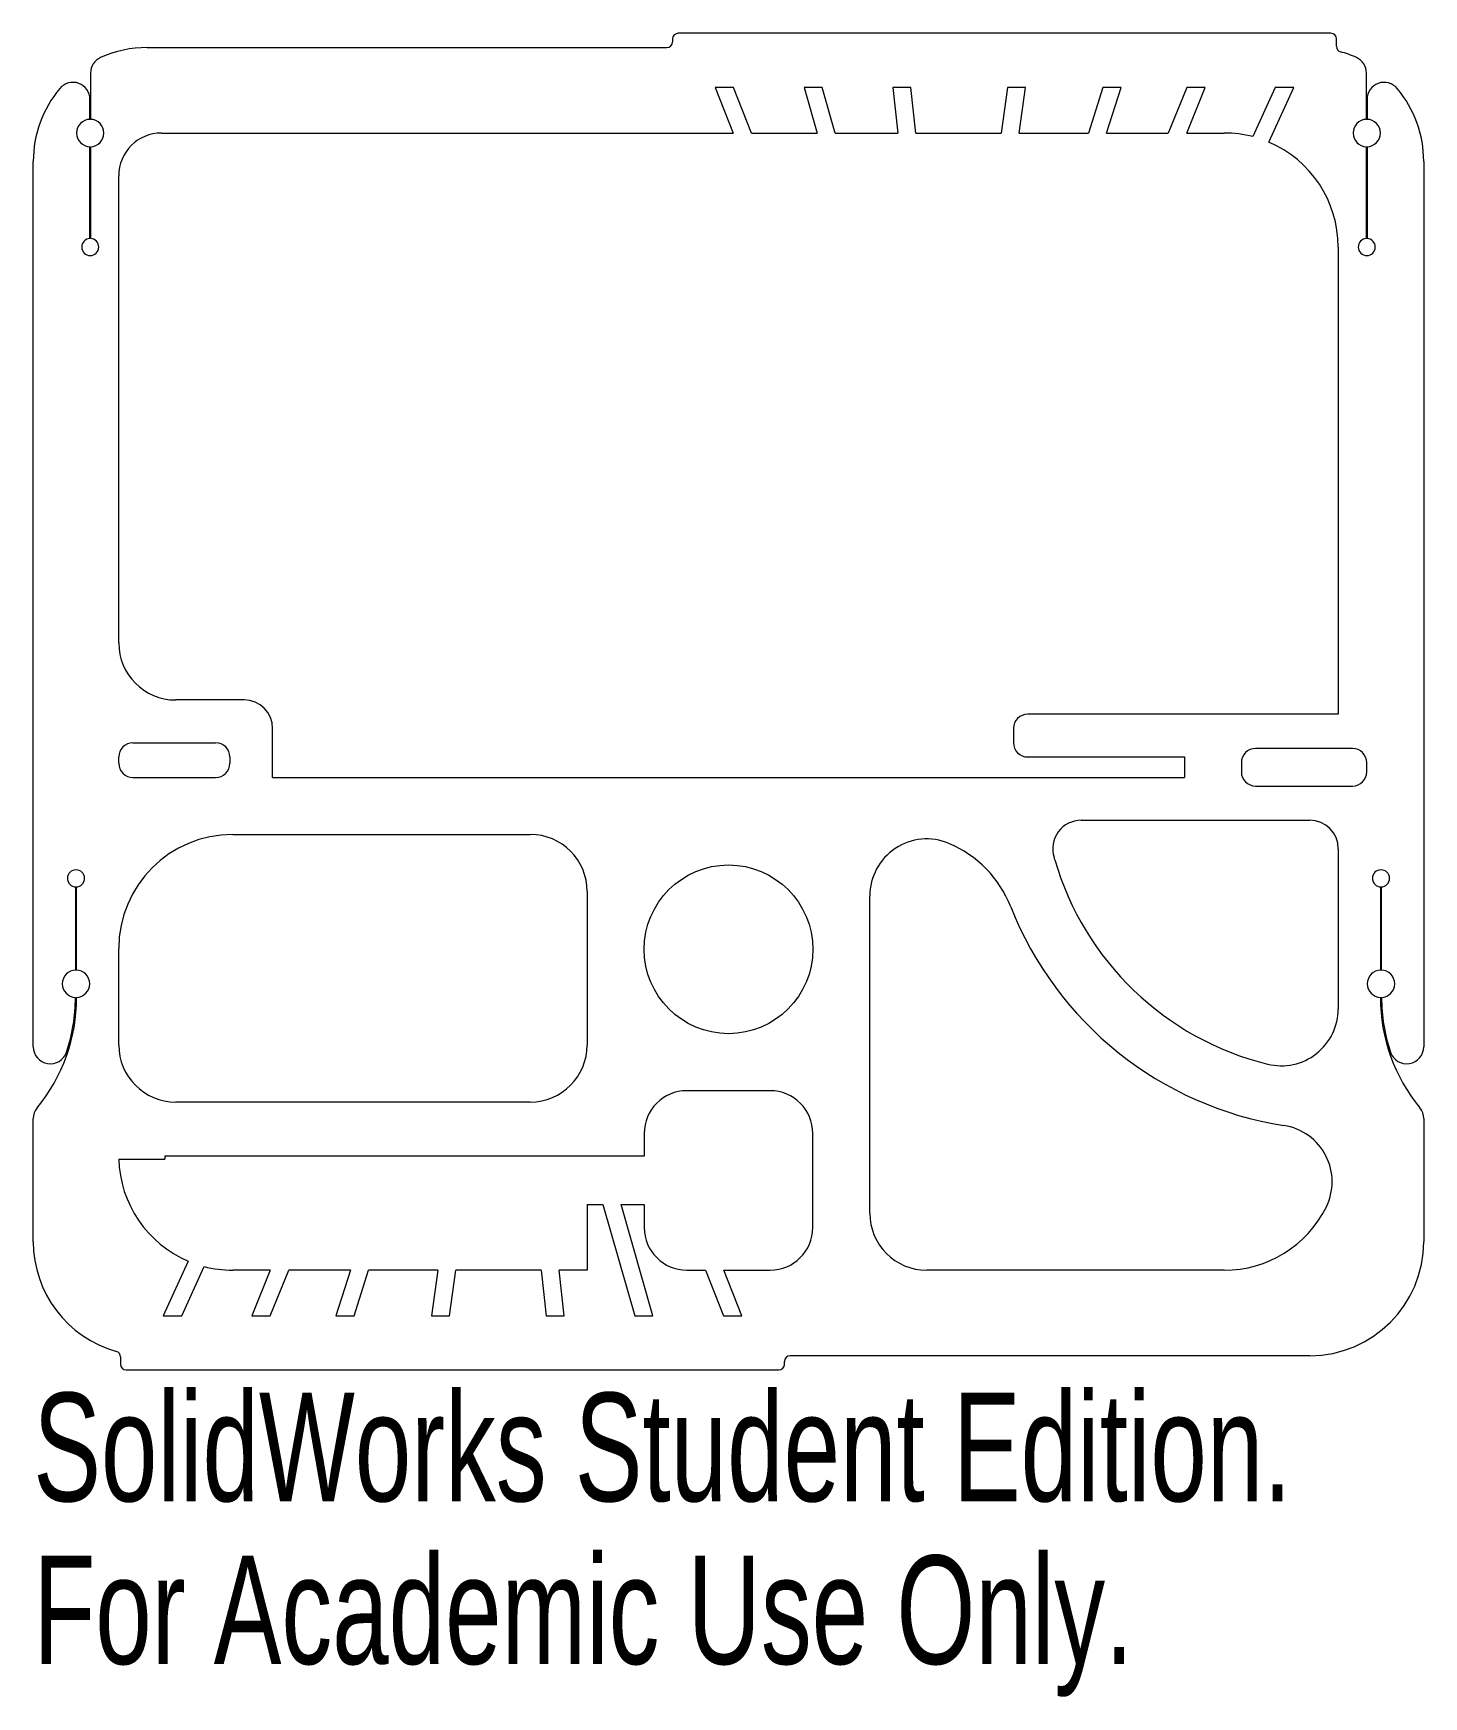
# Model space of a CAD drawing. Header units: inches. Extents: x -2.04 to 0.4, y -2.03 to 0.89.
import ezdxf

# ---------------------------------------------------------------- set-up
doc = ezdxf.new("R2010")
doc.units = ezdxf.units.IN
doc.header["$MEASUREMENT"] = 0
doc.styles.add('SLDTEXTSTYLE0', font='TXT', dxfattribs={"width": 0.7})

msp = doc.modelspace()

# ---------------------------------------------------------------- linework, layer by layer
at = {"color": 7, "linetype": 'Continuous', "lineweight": 15}
for p, q in [((-0.9169, 0.8766), (-0.9169, 0.8716)), ((0.2382, 0.8866), (-0.9069, 0.8866)), ((0.2482, 0.8637), (0.2482, 0.8766)), ((-1.8387, 0.8616), (-0.9269, 0.8616)), ((-1.9382, 0.8167), (-1.9382, 0.7356)), ((-0.8097, 0.7916), (-0.8419, 0.7916)), ((-0.8419, 0.7916), (-0.8103, 0.7116)), ((-0.7781, 0.7116), (-0.8097, 0.7916)), ((-0.6543, 0.7916), (-0.6862, 0.7916)), ((-0.6862, 0.7916), (-0.6632, 0.7116)), ((-0.6313, 0.7116), (-0.6543, 0.7916)), ((-0.4986, 0.7916), (-0.5302, 0.7916)), ((-0.5302, 0.7916), (-0.5213, 0.7116)), ((-0.4898, 0.7116), (-0.4986, 0.7916)), ((-0.3294, 0.7916), (-0.3405, 0.7116)), ((-0.2978, 0.7916), (-0.3294, 0.7916)), ((-0.3089, 0.7116), (-0.2978, 0.7916)), ((-0.1617, 0.7916), (-0.1872, 0.7116)), ((-0.1297, 0.7916), (-0.1617, 0.7916)), ((-0.1552, 0.7116), (-0.1297, 0.7916)), ((-0.0144, 0.7916), (-0.0469, 0.7116)), ((-0.0146, 0.7116), (0.0178, 0.7916)), ((0.0178, 0.7916), (-0.0144, 0.7916)), ((0.1407, 0.7916), (0.1015, 0.7052)), ((0.1296, 0.6956), (0.1732, 0.7916)), ((0.1732, 0.7916), (0.1407, 0.7916)), ((0.3008, 0.7356), (0.3008, 0.8167)), ((-1.9392, 0.7356), (-1.9392, 0.7705)), ((0.3018, 0.7705), (0.3018, 0.7356)), ((-1.8137, 0.7116), (-0.8103, 0.7116)), ((-0.7781, 0.7116), (-0.6632, 0.7116)), ((-0.6313, 0.7116), (-0.5213, 0.7116)), ((-0.4898, 0.7116), (-0.3405, 0.7116)), ((-0.3089, 0.7116), (-0.1872, 0.7116)), ((-0.1552, 0.7116), (-0.0469, 0.7116)), ((-0.0146, 0.7116), (0.0513, 0.7116)), ((-1.9392, 0.5266), (-1.9392, 0.6876)), ((-1.9382, 0.6876), (-1.9382, 0.5266)), ((0.3008, 0.5266), (0.3008, 0.6876)), ((0.3018, 0.6876), (0.3018, 0.5266)), ((-2.0387, -0.8913), (-2.0387, 0.6616)), ((0.4013, 0.6616), (0.4013, -0.8913)), ((-1.8887, -0.183), (-1.8887, 0.6366)), ((0.2513, 0.5116), (0.2513, -0.308)), ((-1.6687, -0.283), (-1.7887, -0.283)), ((0.2513, -0.308), (-0.2937, -0.308)), ((-1.6187, -0.419), (-1.6187, -0.333)), ((-0.3187, -0.333), (-0.3187, -0.358)), ((-1.8637, -0.358), (-1.7187, -0.358)), ((0.2763, -0.368), (0.1063, -0.368)), ((-1.8887, -0.394), (-1.8887, -0.383)), ((-1.6937, -0.383), (-1.6937, -0.394)), ((-0.2937, -0.383), (-0.0187, -0.383)), ((-0.0187, -0.383), (-0.0187, -0.419)), ((0.0813, -0.393), (0.0813, -0.409)), ((0.3013, -0.409), (0.3013, -0.393)), ((-1.8637, -0.419), (-1.7187, -0.419)), ((-1.6187, -0.419), (-0.0187, -0.419)), ((0.1063, -0.434), (0.2763, -0.434)), ((-0.1997, -0.494), (0.2013, -0.494)), ((-1.6887, -0.519), (-1.1667, -0.519)), ((0.2513, -0.544), (0.2513, -0.8247)), ((-1.9642, -0.757), (-1.9642, -0.6109)), ((-1.9632, -0.6109), (-1.9632, -0.757)), ((0.3258, -0.757), (0.3258, -0.6109)), ((0.3268, -0.6109), (0.3268, -0.757)), ((-1.0667, -0.619), (-1.0667, -0.8883)), ((-0.5707, -1.1833), (-0.5707, -0.6268)), ((-1.8887, -0.8883), (-1.8887, -0.719)), ((-1.1667, -0.9883), (-1.7887, -0.9883)), ((-0.7457, -0.9684), (-0.8917, -0.9684)), ((-2.0387, -1.2333), (-2.0387, -1.0175)), ((0.4013, -1.0175), (0.4013, -1.2333)), ((-0.9667, -1.0434), (-0.9667, -1.0833)), ((-0.6707, -1.2083), (-0.6707, -1.0434)), ((-1.8886, -1.0883), (-1.8078, -1.0883)), ((-0.9667, -1.0833), (-1.8078, -1.0833)), ((-1.8078, -1.0833), (-1.8078, -1.0883)), ((-1.0667, -1.1683), (-1.0667, -1.2833)), ((-1.0667, -1.1683), (-1.0391, -1.1683)), ((-1.0391, -1.1683), (-0.9831, -1.3633)), ((-0.9512, -1.3633), (-1.0072, -1.1683)), ((-1.0072, -1.1683), (-0.9667, -1.1683)), ((-0.9667, -1.1683), (-0.9667, -1.2083)), ((-1.767, -1.2673), (-1.8106, -1.3633)), ((-1.7781, -1.3633), (-1.7389, -1.2769)), ((-1.6228, -1.2833), (-1.6887, -1.2833)), ((-1.6228, -1.2833), (-1.6552, -1.3633)), ((-1.6229, -1.3633), (-1.5905, -1.2833)), ((-1.4822, -1.2833), (-1.5905, -1.2833)), ((-1.4822, -1.2833), (-1.5077, -1.3633)), ((-1.4757, -1.3633), (-1.4502, -1.2833)), ((-1.3285, -1.2833), (-1.4502, -1.2833)), ((-1.3285, -1.2833), (-1.3396, -1.3633)), ((-1.308, -1.3633), (-1.2969, -1.2833)), ((-1.1476, -1.2833), (-1.2969, -1.2833)), ((-1.1476, -1.2833), (-1.1388, -1.3633)), ((-1.1072, -1.3633), (-1.1161, -1.2833)), ((-1.0667, -1.2833), (-1.1161, -1.2833)), ((-0.8917, -1.2833), (-0.8593, -1.2833)), ((-0.8593, -1.2833), (-0.8277, -1.3633)), ((-0.7955, -1.3633), (-0.8271, -1.2833)), ((-0.8271, -1.2833), (-0.7457, -1.2833)), ((0.0513, -1.2833), (-0.4707, -1.2833)), ((-1.8106, -1.3633), (-1.7781, -1.3633)), ((-1.6552, -1.3633), (-1.6229, -1.3633)), ((-1.5077, -1.3633), (-1.4757, -1.3633)), ((-1.3396, -1.3633), (-1.308, -1.3633)), ((-1.1388, -1.3633), (-1.1072, -1.3633)), ((-0.9831, -1.3633), (-0.9512, -1.3633)), ((-0.8277, -1.3633), (-0.7955, -1.3633)), ((-1.8856, -1.4355), (-1.8856, -1.4483)), ((-1.8756, -1.4583), (-0.7305, -1.4583)), ((-0.7205, -1.4483), (-0.7205, -1.4433)), ((0.2013, -1.4333), (-0.7105, -1.4333))]:
    msp.add_line(p, q, dxfattribs=at)
msp.add_circle((-0.8187, -0.7204), 0.148, dxfattribs=at)
for centre, radius, start, end in [((-0.9069, 0.8766), 0.01, 90, 180), ((0.2382, 0.8766), 0.01, 0, 90), ((-1.8387, 0.6616), 0.2, 90, 114.131), ((-0.9269, 0.8716), 0.01, 270, 0), ((0.2582, 0.8637), 0.01, 180, 254.2875), ((0.2013, 0.6616), 0.2, 65.869, 74.2875), ((-1.9082, 0.8167), 0.03, 114.131, 180), ((0.2708, 0.8167), 0.03, 0, 65.869), ((-1.8387, 0.6616), 0.2, 140.1431, 180), ((-1.9692, 0.7705), 0.03, 0, 140.1431), ((0.3318, 0.7705), 0.03, 39.8569, 180), ((0.2013, 0.6616), 0.2, 0, 39.8569), ((-1.9387, 0.7116), 0.024, 91.1937, 268.8063), ((-1.9387, 0.7116), 0.024, 271.1937, 88.8063), ((0.3013, 0.7116), 0.024, 91.1937, 268.8063), ((0.3013, 0.7116), 0.024, 271.1937, 88.8063), ((-1.8137, 0.6366), 0.075, 90, 180), ((0.0513, 0.5116), 0.2, 75.4703, 90), ((0.0513, 0.5116), 0.2, 0, 66.9473), ((-1.9387, 0.5116), 0.015, 91.9102, 88.0898), ((0.3013, 0.5116), 0.015, 91.9102, 88.0898), ((-1.7887, -0.183), 0.1, 180, 270), ((-1.6687, -0.333), 0.05, 0, 90), ((-0.2937, -0.333), 0.025, 90, 180), ((-1.8637, -0.383), 0.025, 90, 180), ((-1.7187, -0.383), 0.025, 0, 90), ((-0.2937, -0.358), 0.025, 180, 270), ((0.1063, -0.393), 0.025, 90, 180), ((0.2763, -0.393), 0.025, 0, 90), ((-1.8637, -0.394), 0.025, 180, 270), ((-1.7187, -0.394), 0.025, 270, 0), ((0.1063, -0.409), 0.025, 180, 270), ((0.2763, -0.409), 0.025, 270, 0), ((-0.1997, -0.544), 0.05, 90, 197.4576), ((0.2013, -0.544), 0.05, 0, 90), ((-1.6887, -0.719), 0.2, 90, 180), ((-1.1667, -0.619), 0.1, 0, 90), ((-0.4707, -0.6268), 0.1, 67.1273, 180), ((-0.5096, -0.719), 0.2, 21.5183, 67.1273), ((-1.9637, -0.596), 0.015, 271.9102, 268.0898), ((-0.4382, -0.619), 0.2, 16.1764, 17.4576), ((0.2513, -0.419), 0.5179, 196.1764, 256.1548), ((0.3263, -0.596), 0.015, 271.9102, 268.0898), ((0.2513, -0.419), 0.6179, 201.5183, 261.1308), ((-1.9637, -0.781), 0.024, 91.1937, 267.612), ((-1.9637, -0.781), 0.024, 272.388, 88.8063), ((0.3263, -0.781), 0.024, 91.1937, 267.612), ((0.3263, -0.781), 0.024, 272.388, 88.8063), ((-2.2679, -0.805), 0.3052, 320.6464, 0.0039), ((-2.2679, -0.805), 0.3032, 341.577, 0.0039), ((0.6305, -0.805), 0.3052, 179.9961, 219.3536), ((0.6305, -0.805), 0.3032, 179.9961, 198.423), ((0.1513, -0.8247), 0.1, 256.1548, 0), ((-2.0087, -0.8913), 0.03, 180, 341.577), ((-1.7887, -0.8883), 0.1, 180, 270), ((-1.1667, -0.8883), 0.1, 270, 0), ((0.3713, -0.8913), 0.03, 198.423, 0), ((-0.8917, -1.0434), 0.075, 90, 180), ((-0.7457, -1.0434), 0.075, 0, 90), ((-2.0087, -1.0175), 0.03, 140.6464, 180), ((0.3713, -1.0175), 0.03, 0, 39.3536), ((0.1406, -1.1283), 0.1, 333.2747, 81.1308), ((-1.6887, -1.0833), 0.2, 181.4325, 246.9473), ((-0.4707, -1.1833), 0.1, 180, 270), ((0.0513, -1.0833), 0.2, 270, 333.2747), ((-0.8917, -1.2083), 0.075, 180, 270), ((-0.7457, -1.2083), 0.075, 270, 0), ((-1.8387, -1.2333), 0.2, 180, 254.2875), ((0.2013, -1.2333), 0.2, 270, 0), ((-1.6887, -1.0833), 0.2, 255.4703, 270), ((-1.8956, -1.4355), 0.01, 0, 74.2875), ((-1.8756, -1.4483), 0.01, 180, 270), ((-0.7305, -1.4483), 0.01, 270, 360), ((-0.7105, -1.4433), 0.01, 90, 180)]:
    msp.add_arc(centre, radius, start, end, dxfattribs=at)

# ---------------------------------------------------------------- texts
at = {"color": 7, "linetype": 'Continuous', "char_height": 0.1903, "attachment_point": 1, "style": 'SLDTEXTSTYLE0'}
for s, insert in [('SolidWorks Student Edition.', (-2.0387, -1.4984)), ('For Academic Use Only.', (-2.0387, -1.7839))]:
    msp.add_mtext(s, dxfattribs=dict(at, insert=insert))

doc.saveas('drawing.dxf')
